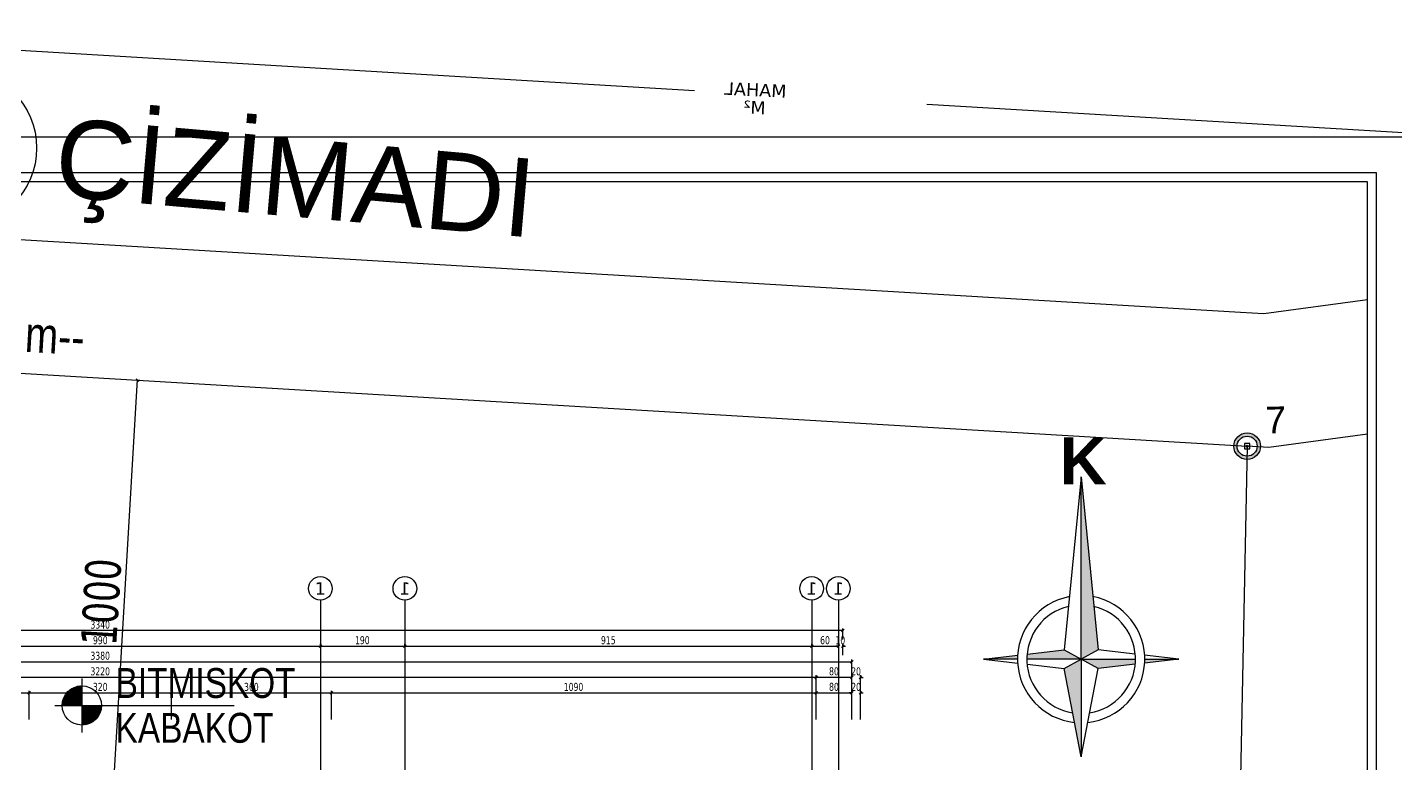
# Model space of a CAD drawing. Header units: millimetres. Extents: x 43168.9 to 43194.6, y -25545.1 to -25543.4.
# Drawn here: x 43175.373 to 43175.989, y -25543.792 to -25543.461 of the extents above; entities that cross this region are included whole.
import ezdxf
from ezdxf.enums import TextEntityAlignment as Align

# ---------------------------------------------------------------- set-up
doc = ezdxf.new("R2010")
doc.units = ezdxf.units.MM
doc.header["$LTSCALE"] = 200
doc.linetypes.add('DASHDOT', pattern=[1, 0.5, -0.25, 0, -0.25])
doc.linetypes.add('DASHDOT2', pattern=[0.5, 0.25, -0.125, 0, -0.125])
for name, color, linetype in [('aks_sgh', 5, 'DASHDOT2'), ('arsasiniri_sgh', 10, 'Continuous'), ('gor-2_sgh', 161, 'Continuous'), ('olcu-uyg_sgh', 193, 'Continuous'), ('olcuaks_sgh', 41, 'Continuous'), ('olcudis_sgh', 185, 'Continuous'), ('pafta_sgh', 11, 'Continuous'), ('sembol_sgh', 8, 'Continuous'), ('yapi-yaklasma_sgh', 41, 'DASHDOT'), ('yazi-mahal_sgh', 12, 'Continuous')]:
    doc.layers.add(name, color=color, linetype=linetype)
doc.styles.add('1-200', font='arial.ttf', dxfattribs={"height": 60})
doc.styles.add('ARIAL', font='arial.ttf')
doc.styles.add('dim', font='VERDANA.TTF', dxfattribs={"width": 0.7})
doc.styles.add('İSİM', font='arialbd.ttf')
doc.styles.add('text1', font='VERDANA.TTF')
doc.styles.add('text2', font='arial.ttf')

msp = doc.modelspace()

# ---------------------------------------------------------------- hatches: boundary and pattern name
h = msp.add_hatch(color=256)
edge = h.paths.add_edge_path()
edge.add_arc((43175.92175, -25543.64896), 0.006, 0, 360)
edge = h.paths.add_edge_path(flags=16)
edge.add_arc((43175.92175, -25543.64896), 0.0045, 0, 360)
h = msp.add_hatch(color=256)
h.paths.add_polyline_path([(43175.8471, -25543.74475), (43175.85473, -25543.74049), (43175.84709, -25543.66267)])
h.paths.add_polyline_path([(43175.8471, -25543.74475), (43175.85473, -25543.74901), (43175.87143, -25543.74705, 0.023599), (43175.87154, -25543.74475)])
h.paths.add_polyline_path([(43175.89106, -25543.74474), (43175.87571, -25543.74475, -0.015803), (43175.87565, -25543.74655)])
h.paths.add_polyline_path([(43175.8471, -25543.74475), (43175.83947, -25543.74901), (43175.84711, -25543.78871)])
h.paths.add_polyline_path([(43175.8471, -25543.74475), (43175.83947, -25543.74049), (43175.82278, -25543.74245, 0.023599), (43175.82267, -25543.74475)])
h.paths.add_polyline_path([(43175.81849, -25543.74475, -0.015803), (43175.81855, -25543.74295), (43175.80314, -25543.74476)])
h = msp.add_hatch(color=256)
h.paths.add_polyline_path([(43175.8471, -25543.74475), (43175.85473, -25543.74049), (43175.84709, -25543.66267)])
h.paths.add_polyline_path([(43175.8471, -25543.74475), (43175.85473, -25543.74901), (43175.87143, -25543.74705, 0.023599), (43175.87154, -25543.74475)])
h.paths.add_polyline_path([(43175.89106, -25543.74474), (43175.87571, -25543.74475, -0.015803), (43175.87565, -25543.74655)])
h.paths.add_polyline_path([(43175.8471, -25543.74475), (43175.83947, -25543.74901), (43175.84711, -25543.78871)])
h.paths.add_polyline_path([(43175.8471, -25543.74475), (43175.83947, -25543.74049), (43175.82278, -25543.74245, 0.023599), (43175.82267, -25543.74475)])
h.paths.add_polyline_path([(43175.81849, -25543.74475, -0.015803), (43175.81855, -25543.74295), (43175.80314, -25543.74476)])

# ---------------------------------------------------------------- linework, layer by layer
at = {"color": 0, "linetype": 'ByBlock', "lineweight": -2}
for p, q in [((43175.42321, -25543.61989), (43175.42209, -25543.61862)), ((43175.42321, -25543.61989), (43175.42209, -25543.61862)), ((43175.92293, -25543.64773), (43175.92053, -25543.64779)), ((43175.92053, -25543.64779), (43175.92058, -25543.65019)), ((43175.92219, -25543.64938), (43175.92132, -25543.64855)), ((43175.92217, -25543.64853), (43175.92134, -25543.6494)), ((43175.92298, -25543.65013), (43175.92293, -25543.64773)), ((43175.92058, -25543.65019), (43175.92298, -25543.65013)), ((43175.73928, -25543.73252), (43175.74048, -25543.73132)), ((43175.50428, -25543.73952), (43175.50548, -25543.73832)), ((43175.50548, -25543.73832), (43175.50428, -25543.73952)), ((43175.54228, -25543.73952), (43175.54348, -25543.73832)), ((43175.54348, -25543.73832), (43175.54228, -25543.73952)), ((43175.72528, -25543.73952), (43175.72648, -25543.73832)), ((43175.72648, -25543.73832), (43175.72528, -25543.73952)), ((43175.73728, -25543.73952), (43175.73848, -25543.73832)), ((43175.73728, -25543.73952), (43175.73848, -25543.73832)), ((43175.74048, -25543.73832), (43175.73928, -25543.73952)), ((43175.74328, -25543.74652), (43175.74448, -25543.74532)), ((43175.72848, -25543.75232), (43175.72728, -25543.75352)), ((43175.72728, -25543.75352), (43175.72848, -25543.75232)), ((43175.74328, -25543.75352), (43175.74448, -25543.75232)), ((43175.74328, -25543.75352), (43175.74448, -25543.75232)), ((43175.74848, -25543.75232), (43175.74728, -25543.75352)), ((43175.37328, -25543.76052), (43175.37448, -25543.75932)), ((43175.37448, -25543.75932), (43175.37328, -25543.76052)), ((43175.43728, -25543.76052), (43175.43848, -25543.75932)), ((43175.43848, -25543.75932), (43175.43728, -25543.76052)), ((43175.50928, -25543.76052), (43175.51048, -25543.75932)), ((43175.51048, -25543.75932), (43175.50928, -25543.76052)), ((43175.72728, -25543.76052), (43175.72848, -25543.75932)), ((43175.72848, -25543.75932), (43175.72728, -25543.76052)), ((43175.74328, -25543.76052), (43175.74448, -25543.75932)), ((43175.74328, -25543.76052), (43175.74448, -25543.75932)), ((43175.74848, -25543.75932), (43175.74728, -25543.76052))]:
    msp.add_line(p, q, dxfattribs=at)
at = {"color": 7}
for p, q in [((43175.84709, -25543.66267), (43175.83947, -25543.74049)), ((43175.84709, -25543.66267), (43175.83947, -25543.74049)), ((43175.84709, -25543.66267), (43175.85473, -25543.74049)), ((43175.8471, -25543.74475), (43175.84709, -25543.66267)), ((43175.8471, -25543.74475), (43175.84709, -25543.66267)), ((43175.84709, -25543.66267), (43175.85473, -25543.74049)), ((43175.8471, -25543.74475), (43175.84709, -25543.66267)), ((43175.8471, -25543.74475), (43175.84709, -25543.66267)), ((43175.82278, -25543.74245), (43175.83947, -25543.74049)), ((43175.82278, -25543.74245), (43175.83947, -25543.74049)), ((43175.83947, -25543.74049), (43175.8471, -25543.74475)), ((43175.83947, -25543.74049), (43175.8471, -25543.74475)), ((43175.83947, -25543.74049), (43175.8471, -25543.74475)), ((43175.83947, -25543.74049), (43175.8471, -25543.74475)), ((43175.85473, -25543.74049), (43175.8471, -25543.74475)), ((43175.85473, -25543.74049), (43175.8471, -25543.74475)), ((43175.85473, -25543.74049), (43175.8471, -25543.74475)), ((43175.85473, -25543.74049), (43175.8471, -25543.74475)), ((43175.87143, -25543.74244), (43175.85473, -25543.74049)), ((43175.87143, -25543.74244), (43175.85473, -25543.74049)), ((43175.80314, -25543.74476), (43175.81855, -25543.74295)), ((43175.80314, -25543.74476), (43175.81855, -25543.74295)), ((43175.81849, -25543.74475), (43175.80314, -25543.74476)), ((43175.81849, -25543.74475), (43175.80314, -25543.74476)), ((43175.81849, -25543.74475), (43175.80314, -25543.74476)), ((43175.81849, -25543.74475), (43175.80314, -25543.74476)), ((43175.80314, -25543.74476), (43175.81855, -25543.74656)), ((43175.80314, -25543.74476), (43175.81855, -25543.74656)), ((43175.8471, -25543.74475), (43175.82267, -25543.74475)), ((43175.8471, -25543.74475), (43175.82267, -25543.74475)), ((43175.8471, -25543.74475), (43175.82267, -25543.74475)), ((43175.8471, -25543.74475), (43175.82267, -25543.74475)), ((43175.82278, -25543.74706), (43175.83947, -25543.74901)), ((43175.82278, -25543.74706), (43175.83947, -25543.74901)), ((43175.83947, -25543.74901), (43175.8471, -25543.74475)), ((43175.83947, -25543.74901), (43175.8471, -25543.74475)), ((43175.83947, -25543.74901), (43175.8471, -25543.74475)), ((43175.83947, -25543.74901), (43175.8471, -25543.74475)), ((43175.8471, -25543.74475), (43175.84711, -25543.78871)), ((43175.8471, -25543.74475), (43175.84711, -25543.78871)), ((43175.85473, -25543.74901), (43175.8471, -25543.74475)), ((43175.85473, -25543.74901), (43175.8471, -25543.74475)), ((43175.8471, -25543.74475), (43175.87154, -25543.74475)), ((43175.8471, -25543.74475), (43175.87154, -25543.74475)), ((43175.8471, -25543.74475), (43175.84711, -25543.78871)), ((43175.8471, -25543.74475), (43175.84711, -25543.78871)), ((43175.85473, -25543.74901), (43175.8471, -25543.74475)), ((43175.85473, -25543.74901), (43175.8471, -25543.74475)), ((43175.8471, -25543.74475), (43175.87154, -25543.74475)), ((43175.8471, -25543.74475), (43175.87154, -25543.74475)), ((43175.87143, -25543.74705), (43175.85473, -25543.74901)), ((43175.87143, -25543.74705), (43175.85473, -25543.74901)), ((43175.89106, -25543.74474), (43175.87565, -25543.74294)), ((43175.89106, -25543.74474), (43175.87565, -25543.74294)), ((43175.89106, -25543.74474), (43175.87565, -25543.74655)), ((43175.89106, -25543.74474), (43175.87565, -25543.74655)), ((43175.87571, -25543.74475), (43175.89106, -25543.74474)), ((43175.87571, -25543.74475), (43175.89106, -25543.74474)), ((43175.87571, -25543.74475), (43175.89106, -25543.74474)), ((43175.87571, -25543.74475), (43175.89106, -25543.74474)), ((43175.84711, -25543.78871), (43175.83947, -25543.74901)), ((43175.84711, -25543.78871), (43175.83947, -25543.74901)), ((43175.84711, -25543.78871), (43175.85473, -25543.74901)), ((43175.84711, -25543.78871), (43175.85473, -25543.74901))]:
    msp.add_line(p, q, dxfattribs=at)
for p, q in [((43175.50488, -25543.71824), (43175.50488, -25543.74092)), ((43175.54288, -25543.71824), (43175.54288, -25543.74092)), ((43175.72588, -25543.71824), (43175.72588, -25543.74092)), ((43175.73788, -25543.71824), (43175.73788, -25543.74092)), ((43175.38878, -25543.7653), (43175.39733, -25543.75674)), ((43175.38884, -25543.76448), (43175.39652, -25543.7568)), ((43175.38902, -25543.76355), (43175.39562, -25543.75695)), ((43175.38928, -25543.76555), (43175.39758, -25543.75725)), ((43175.38933, -25543.76248), (43175.39454, -25543.75727)), ((43175.39001, -25543.76104), (43175.39307, -25543.75799)), ((43175.39003, -25543.76555), (43175.39758, -25543.75801)), ((43175.39079, -25543.76555), (43175.39758, -25543.75876)), ((43175.39729, -25543.76555), (43175.3912, -25543.75946)), ((43175.39154, -25543.76555), (43175.39758, -25543.75952)), ((43175.39758, -25543.76509), (43175.39159, -25543.7591)), ((43175.39758, -25543.76433), (43175.39199, -25543.75874)), ((43175.39758, -25543.76358), (43175.39242, -25543.75842)), ((43175.39758, -25543.76282), (43175.39287, -25543.75812)), ((43175.39758, -25543.76207), (43175.39333, -25543.75782)), ((43175.39758, -25543.76131), (43175.39385, -25543.75759)), ((43175.39758, -25543.76056), (43175.39437, -25543.75735)), ((43175.39758, -25543.75981), (43175.39493, -25543.75715)), ((43175.39758, -25543.75905), (43175.39551, -25543.75698)), ((43175.39758, -25543.7583), (43175.39615, -25543.75687)), ((43175.39758, -25543.75754), (43175.3968, -25543.75677)), ((43175.39758, -25543.75679), (43175.39752, -25543.75673)), ((43175.38899, -25543.76555), (43175.38877, -25543.76533)), ((43175.38974, -25543.76555), (43175.38883, -25543.76463)), ((43175.3905, -25543.76555), (43175.38892, -25543.76397)), ((43175.39125, -25543.76555), (43175.38907, -25543.76336)), ((43175.39201, -25543.76555), (43175.38921, -25543.76276)), ((43175.39276, -25543.76555), (43175.38944, -25543.76223)), ((43175.39352, -25543.76555), (43175.38967, -25543.7617)), ((43175.39427, -25543.76555), (43175.38992, -25543.7612)), ((43175.39502, -25543.76555), (43175.39021, -25543.76073)), ((43175.39578, -25543.76555), (43175.39052, -25543.76029)), ((43175.39653, -25543.76555), (43175.39086, -25543.75987)), ((43175.3923, -25543.76555), (43175.39758, -25543.76027)), ((43175.39305, -25543.76555), (43175.39758, -25543.76102)), ((43175.39381, -25543.76555), (43175.39758, -25543.76178)), ((43175.39456, -25543.76555), (43175.39758, -25543.76253)), ((43175.39531, -25543.76555), (43175.39758, -25543.76329)), ((43175.39607, -25543.76555), (43175.39758, -25543.76404)), ((43175.39682, -25543.76555), (43175.39758, -25543.7648)), ((43175.39758, -25543.7663), (43175.39833, -25543.76555)), ((43175.39758, -25543.76706), (43175.39909, -25543.76555)), ((43175.39758, -25543.76781), (43175.39984, -25543.76555)), ((43175.39758, -25543.76857), (43175.40059, -25543.76555)), ((43175.39758, -25543.76932), (43175.40135, -25543.76555)), ((43175.39758, -25543.77008), (43175.4021, -25543.76555)), ((43175.39758, -25543.77083), (43175.40286, -25543.76555)), ((43175.39758, -25543.77158), (43175.40361, -25543.76555)), ((43175.39758, -25543.77234), (43175.40437, -25543.76555)), ((43175.39758, -25543.77309), (43175.40512, -25543.76555)), ((43175.39758, -25543.77385), (43175.40588, -25543.76555)), ((43175.40403, -25543.77154), (43175.39804, -25543.76555)), ((43175.40438, -25543.77114), (43175.3988, -25543.76555)), ((43175.40471, -25543.77071), (43175.39955, -25543.76555)), ((43175.40501, -25543.77025), (43175.4003, -25543.76555)), ((43175.40531, -25543.7698), (43175.40106, -25543.76555)), ((43175.40554, -25543.76928), (43175.40181, -25543.76555)), ((43175.40578, -25543.76876), (43175.40257, -25543.76555)), ((43175.40597, -25543.7682), (43175.40332, -25543.76555)), ((43175.40615, -25543.76762), (43175.40408, -25543.76555)), ((43175.40626, -25543.76698), (43175.40483, -25543.76555)), ((43175.40636, -25543.76632), (43175.40559, -25543.76555)), ((43175.40639, -25543.76561), (43175.40634, -25543.76555)), ((43175.40366, -25543.77193), (43175.39758, -25543.76584)), ((43175.40325, -25543.77227), (43175.39758, -25543.76659)), ((43175.40284, -25543.77261), (43175.39758, -25543.76735)), ((43175.40239, -25543.77292), (43175.39758, -25543.7681)), ((43175.40193, -25543.77321), (43175.39758, -25543.76886)), ((43175.40143, -25543.77346), (43175.39758, -25543.76961)), ((43175.4009, -25543.77369), (43175.39758, -25543.77037)), ((43175.40037, -25543.77392), (43175.39758, -25543.77112)), ((43175.39977, -25543.77406), (43175.39758, -25543.77187)), ((43175.39783, -25543.77435), (43175.40639, -25543.76579)), ((43175.39865, -25543.77429), (43175.40632, -25543.76661)), ((43175.39958, -25543.77411), (43175.40618, -25543.76751)), ((43175.40064, -25543.7738), (43175.40586, -25543.76859)), ((43175.40208, -25543.77311), (43175.40514, -25543.77006)), ((43175.39916, -25543.77421), (43175.39758, -25543.77263)), ((43175.39849, -25543.7743), (43175.39758, -25543.77338)), ((43175.39779, -25543.77435), (43175.39758, -25543.77414))]:
    msp.add_line(p, q)
at = {"color": 0}
for p, q in [((43175.39758, -25543.75337), (43175.39758, -25543.77773)), ((43175.3854, -25543.76555), (43175.46604, -25543.76555))]:
    msp.add_line(p, q, dxfattribs=at)
msp.add_circle((43175.34195, -25543.51485), 0.03528)
at = {"color": 0, "linetype": 'Continuous', "lineweight": -2}
for radius in [0.006, 0.0045]:
    msp.add_circle((43175.92175, -25543.64896), radius, dxfattribs=at)
at = {"linetype": 'Continuous'}
for centre in [(43175.50488, -25543.71292), (43175.54288, -25543.71292), (43175.72588, -25543.71292), (43175.73788, -25543.71292)]:
    msp.add_circle(centre, 0.00532, dxfattribs=at)
at = {"color": 0}
msp.add_circle((43175.39758, -25543.76555), 0.00882, dxfattribs=at)
at = {"color": 7}
for radius, start, end in [(0.02861, 100.66595, 264.03073), (0.02861, 100.66595, 264.03073), (0.02443, 103.54233, 261.0398), (0.02443, 103.54233, 261.0398), (0.02861, 275.98733, 79.35212), (0.02861, 275.98733, 79.35212), (0.02443, 278.97826, 76.47573), (0.02443, 278.97826, 76.47573)]:
    msp.add_arc((43175.8471, -25543.74475), radius, start, end, dxfattribs=at)
at = {"layer": 'aks_sgh'}
for p, q in [((43175.50488, -25543.74092), (43175.50488, -25544.60992)), ((43175.54288, -25543.74092), (43175.54288, -25544.60992)), ((43175.72588, -25543.74092), (43175.72588, -25544.60992)), ((43175.73788, -25543.74092), (43175.73788, -25544.60992))]:
    msp.add_line(p, q, dxfattribs=at)
at = {"layer": 'arsasiniri_sgh', "color": 14}
for p, q in [((43174.904, -25543.58847), (43175.92176, -25543.64889)), ((43175.97588, -25543.64358), (43175.93156, -25543.64955)), ((43175.92176, -25543.64889), (43175.91254, -25544.10046)), ((43175.93156, -25543.64955), (43175.92176, -25543.64889))]:
    msp.add_line(p, q, dxfattribs=at)
at = {"layer": 'gor-2_sgh'}
for p, q in [((43175.30322, -25543.5521), (43175.91871, -25543.58868)), ((43175.92931, -25543.58931), (43175.97588, -25543.58304)), ((43175.91871, -25543.58868), (43175.92931, -25543.58931))]:
    msp.add_line(p, q, dxfattribs=at)
at = {"layer": 'olcu-uyg_sgh'}
for p, q in [((43175.41079, -25543.81913), (43175.42267, -25543.61901)), ((43175.41079, -25543.81913), (43175.42267, -25543.61901)), ((43175.42265, -25543.61926), (43175.42365, -25543.61932)), ((43175.42265, -25543.61926), (43175.42365, -25543.61932))]:
    msp.add_line(p, q, dxfattribs=at)
at = {"layer": 'olcuaks_sgh'}
for p, q in [((43175.74013, -25543.73192), (43175.07163, -25543.73192)), ((43175.73988, -25543.73592), (43175.73988, -25543.73092)), ((43175.30663, -25543.73892), (43175.50513, -25543.73892)), ((43175.50463, -25543.73892), (43175.54313, -25543.73892)), ((43175.50488, -25543.73892), (43175.50488, -25543.73792)), ((43175.50488, -25543.73892), (43175.50488, -25543.73792)), ((43175.54263, -25543.73892), (43175.72613, -25543.73892)), ((43175.54288, -25543.73892), (43175.54288, -25543.73792)), ((43175.54288, -25543.73892), (43175.54288, -25543.73792)), ((43175.72563, -25543.73892), (43175.73813, -25543.73892)), ((43175.72588, -25543.73892), (43175.72588, -25543.73792)), ((43175.72588, -25543.73892), (43175.72588, -25543.73792)), ((43175.73788, -25543.73892), (43175.73668, -25543.73892)), ((43175.73788, -25543.73892), (43175.73788, -25543.73792)), ((43175.73788, -25543.73892), (43175.73788, -25543.73792)), ((43175.73988, -25543.74292), (43175.73988, -25543.73792)), ((43175.73988, -25543.73892), (43175.74108, -25543.73892))]:
    msp.add_line(p, q, dxfattribs=at)
at = {"layer": 'olcudis_sgh'}
for p, q in [((43175.06763, -25543.74592), (43175.74413, -25543.74592)), ((43175.74388, -25543.75792), (43175.74388, -25543.74492)), ((43175.72813, -25543.75292), (43175.08363, -25543.75292)), ((43175.74413, -25543.75292), (43175.72763, -25543.75292)), ((43175.72788, -25543.76492), (43175.72788, -25543.75192)), ((43175.72788, -25543.76492), (43175.72788, -25543.75192)), ((43175.74388, -25543.75292), (43175.74268, -25543.75292)), ((43175.74388, -25543.76492), (43175.74388, -25543.75192)), ((43175.74388, -25543.76492), (43175.74388, -25543.75192)), ((43175.74788, -25543.76492), (43175.74788, -25543.75192)), ((43175.74788, -25543.75292), (43175.74908, -25543.75292)), ((43175.37388, -25543.77192), (43175.37388, -25543.75892)), ((43175.37388, -25543.77192), (43175.37388, -25543.75892)), ((43175.43788, -25543.77192), (43175.43788, -25543.75892)), ((43175.43788, -25543.77192), (43175.43788, -25543.75892)), ((43175.50988, -25543.77192), (43175.50988, -25543.75892)), ((43175.50988, -25543.77192), (43175.50988, -25543.75892)), ((43175.72788, -25543.77192), (43175.72788, -25543.75892)), ((43175.72788, -25543.77192), (43175.72788, -25543.75892)), ((43175.74388, -25543.77192), (43175.74388, -25543.75892)), ((43175.74388, -25543.77192), (43175.74388, -25543.75892)), ((43175.74788, -25543.77192), (43175.74788, -25543.75892)), ((43175.30163, -25543.75992), (43175.37413, -25543.75992)), ((43175.37363, -25543.75992), (43175.43813, -25543.75992)), ((43175.43763, -25543.75992), (43175.51013, -25543.75992)), ((43175.50963, -25543.75992), (43175.72813, -25543.75992)), ((43175.72763, -25543.75992), (43175.74413, -25543.75992)), ((43175.74388, -25543.75992), (43175.74268, -25543.75992)), ((43175.74788, -25543.75992), (43175.74908, -25543.75992))]:
    msp.add_line(p, q, dxfattribs=at)
at = {"layer": 'pafta_sgh'}
for p, q in [((43175.99588, -25543.51), (43174.81588, -25543.51)), ((43175.97988, -25543.526), (43174.83188, -25543.526)), ((43175.97588, -25543.53), (43174.83588, -25543.53)), ((43175.97588, -25544.95), (43175.97588, -25543.53)), ((43175.97988, -25544.954), (43175.97988, -25543.526))]:
    msp.add_line(p, q, dxfattribs=at)
at = {"layer": 'yapi-yaklasma_sgh', "color": 40}
for p, q in [((43175.19616, -25543.46059), (43175.67311, -25543.48894)), ((43175.77764, -25543.49515), (43176.01601, -25543.50932))]:
    msp.add_line(p, q, dxfattribs=at)

# ---------------------------------------------------------------- texts
at = {"color": 7, "style": 'İSİM'}
msp.add_text('K', height=0.021, rotation=0.00903, dxfattribs=at).set_placement((43175.84797, -25543.66605), align=Align.CENTER)
msp.add_text('K', height=0.021, rotation=0.00903, dxfattribs=at).set_placement((43175.84797, -25543.66605), align=Align.CENTER)
at = {"color": 7, "style": 'text1', "text_generation_flag": 4}
for tag, text, height, p in [('MAHAL', '', 0.00577, (43175.70054, -25543.48867)), ('M²', 'm²', 0.005769, (43175.70015, -25543.49656))]:
    msp.add_attdef(tag, text=text, height=height, rotation=177.14684, dxfattribs=at).set_placement(p, align=Align.MIDDLE)
at = {"style": 'ARIAL'}
msp.add_attdef('ÇİZİMADI', text='ÇİZİM ADI', height=0.03528, rotation=354.99711, dxfattribs=at).set_placement((43175.38588, -25543.5187), align=Align.MIDDLE_LEFT)
at = {"linetype": 'Continuous', "style": 'text1'}
msp.add_attdef('1', text='', height=0.0056, dxfattribs=at).set_placement((43175.50488, -25543.71292), align=Align.MIDDLE)
at = {"linetype": 'Continuous', "style": 'text1', "text_generation_flag": 4}
for p in [(43175.54288, -25543.71292), (43175.72588, -25543.71292), (43175.73788, -25543.71292)]:
    msp.add_attdef('1', text='', height=0.0056, rotation=180, dxfattribs=at).set_placement(p, align=Align.MIDDLE)
at = {"color": 0, "style": 'text2', "width": 0.8}
for tag, p, s in [('BITMISKOT', (43175.41278, -25543.76219), '+0,10'), ('KABAKOT', (43175.41278, -25543.78235), '±0,00')]:
    msp.add_attdef(tag, p, s, height=0.01344, dxfattribs=at)
at = {"layer": 'olcu-uyg_sgh', "color": 2, "style": 'dim', "width": 0.7}
msp.add_text('1000', height=0.016, rotation=86.60269, dxfattribs=at).set_placement((43175.41304, -25543.73901))
msp.add_text('1000', height=0.016, rotation=86.60269, dxfattribs=at).set_placement((43175.41304, -25543.73901))
at = {"layer": 'olcuaks_sgh', "color": 2, "style": 'dim', "width": 0.7}
for s, p in [('3340', (43175.40144, -25543.73101)), ('990', (43175.40259, -25543.73801)), ('190', (43175.52045, -25543.73801)), ('915', (43175.6311, -25543.73801)), ('60', (43175.72967, -25543.73801)), ('10', (43175.73655, -25543.73801))]:
    msp.add_text(s, height=0.0036, dxfattribs=at).set_placement(p)
at = {"layer": 'olcudis_sgh', "color": 2, "style": 'dim', "width": 0.7}
for s, p in [('3380', (43175.40144, -25543.745)), ('3220', (43175.40145, -25543.75201)), ('80', (43175.73369, -25543.752)), ('20', (43175.74365, -25543.75201)), ('320', (43175.40255, -25543.75901)), ('360', (43175.47055, -25543.75901)), ('1090', (43175.61435, -25543.75901)), ('80', (43175.73369, -25543.759)), ('20', (43175.74365, -25543.75901))]:
    msp.add_text(s, height=0.0036, dxfattribs=at).set_placement(p)
at = {"layer": 'sembol_sgh', "color": 1, "ltscale": 50, "style": '1-200'}
msp.add_text('7', height=0.012, rotation=1.36382, dxfattribs=at).set_placement((43175.93009, -25543.64326))
at = {"layer": 'yazi-mahal_sgh', "style": 'text2', "width": 0.8}
msp.add_text('--5098 m--', height=0.016, rotation=356.69621, dxfattribs=at).set_placement((43175.31511, -25543.60325))

doc.saveas('drawing.dxf')
